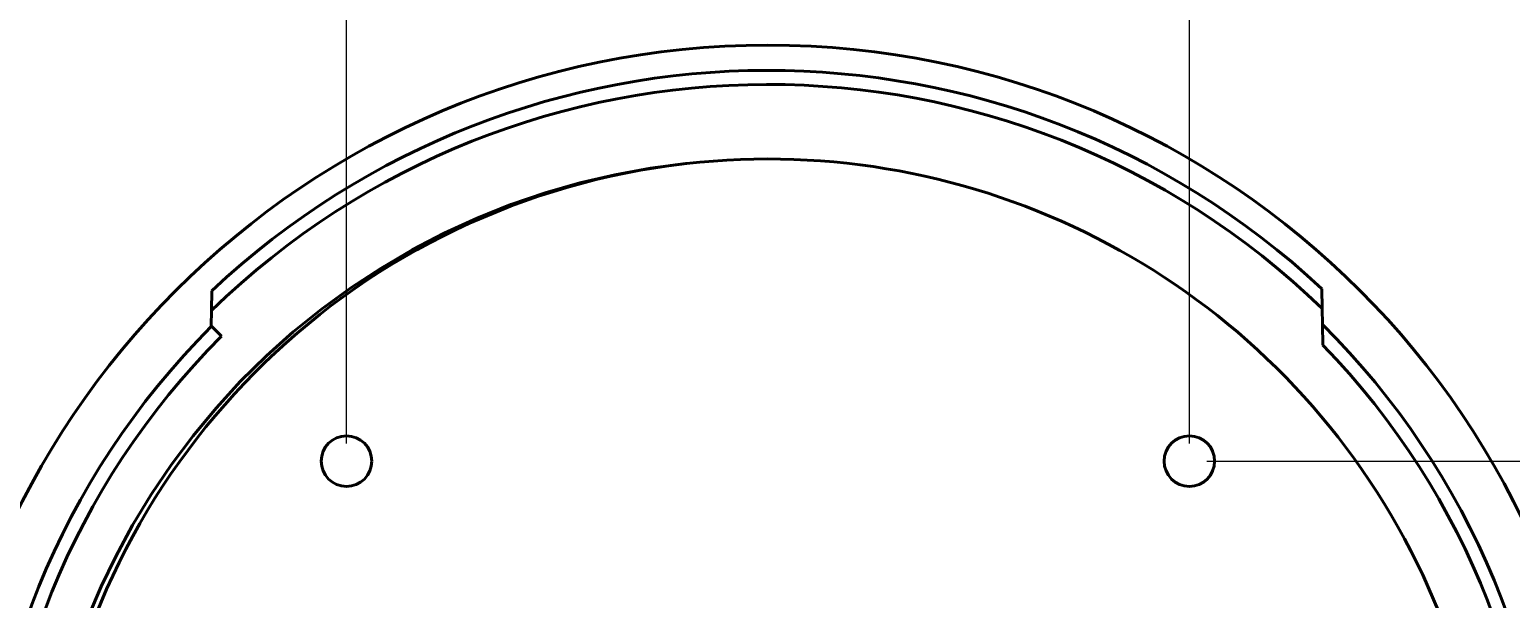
# Model space of a CAD drawing. Header units: millimetres. Extents: x 15 to 292, y 5 to 205.
# Drawn here: x 60.5 to 113.2, y 153.9 to 174.1 of the extents above; entities that cross this region are included whole.
import ezdxf

# ---------------------------------------------------------------- set-up
doc = ezdxf.new("R2010")
doc.units = ezdxf.units.MM
doc.layers.add('Annotations', color=7, linetype='Continuous')
doc.layers.add('Geometries', color=7, linetype='Continuous')
doc.styles.add('Shapr7', font='txt', dxfattribs={"height": 2.3925})
doc.dimstyles.new('ISO-25', dxfattribs={"dimtxt": 2.5, "dimasz": 2.5, "dimexe": 1.25, "dimexo": 0.625, "dimtad": 1, "dimtxsty": 'Standard', "dimcen": 2.5, "dimadec": 0, "dimazin": 0, "dimtfac": 1, "dimtmove": 0, "dimatfit": 3, "dimfxl": 1, "dimarcsym": 0})

# ---------------------------------------------------------------- blocks, each defined once
blk = doc.blocks.new('*D5')
at = {"layer": 'Annotations', "color": 0, "linetype": 'Continuous', "lineweight": 15}
for p, q in [((71.75, 159.376), (71.75, 181.93)), ((101.75, 159.376), (101.75, 181.93)), ((99.25, 180.68), (74.25, 180.68))]:
    blk.add_line(p, q, dxfattribs=at)
at = {"layer": 'Annotations', "color": 0}
for points in [[(74.25, 181.096), (74.25, 180.263), (71.75, 180.68)], [(99.25, 180.263), (99.25, 181.096), (101.75, 180.68)]]:
    blk.add_solid(points, dxfattribs=at)
at = {"layer": 'Defpoints', "color": 0}
for p in [(71.75, 180.68), (71.75, 158.751), (101.75, 158.751)]:
    blk.add_point(p, dxfattribs=at)
at = {"layer": 'Annotations', "color": 0, "lineweight": 15, "insert": (87.029, 182.576), "char_height": 2.3925, "attachment_point": 5, "style": 'Shapr7'}
blk.add_mtext('\\A1;30', dxfattribs=at)
blk = doc.blocks.new('*D6')
at = {"layer": 'Annotations', "color": 0, "linetype": 'Continuous', "lineweight": 15}
for p, q in [((102.375, 158.751), (125.567, 158.751)), ((124.317, 131.251), (124.317, 156.251)), ((102.375, 128.751), (125.567, 128.751))]:
    blk.add_line(p, q, dxfattribs=at)
at = {"layer": 'Annotations', "color": 0}
for points in [[(124.734, 156.251), (123.9, 156.251), (124.317, 158.751)], [(123.9, 131.251), (124.734, 131.251), (124.317, 128.751)]]:
    blk.add_solid(points, dxfattribs=at)
at = {"layer": 'Defpoints', "color": 0}
for p in [(101.75, 158.751), (124.317, 158.751), (101.75, 128.751)]:
    blk.add_point(p, dxfattribs=at)
at = {"layer": 'Annotations', "color": 0, "lineweight": 15, "insert": (122.421, 143.192), "char_height": 2.3925, "attachment_point": 5, "rotation": 90, "style": 'Shapr7'}
blk.add_mtext('\\A1;30', dxfattribs=at)

msp = doc.modelspace()

# ---------------------------------------------------------------- linework, layer by layer
at = {"layer": 'Geometries', "linetype": 'Continuous', "lineweight": 40}
for p, q in [((83.823, 169.333), (83.849, 169.336)), ((66.948, 164.108), (66.96, 164.812)), ((106.467, 164.88), (106.48, 164.178)), ((66.948, 164.108), (66.939, 163.561)), ((106.491, 163.607), (106.48, 164.178)), ((66.951, 163.549), (66.939, 163.561)), ((67.305, 163.196), (66.951, 163.549)), ((106.505, 162.881), (106.491, 163.607))]:
    msp.add_line(p, q, dxfattribs=at)
at = {"layer": 'Geometries', "linetype": 'Continuous', "lineweight": 40, "flags": 128}
msp.add_lwpolyline([(62.569, 153.232), (63.023, 154.294), (63.526, 155.338), (64.137, 156.47), (64.802, 157.566), (65.519, 158.627), (66.288, 159.652), (67.111, 160.641), (67.983, 161.591), (68.898, 162.493), (69.856, 163.347), (70.856, 164.154), (71.899, 164.912), (72.98, 165.619), (74.091, 166.269), (75.232, 166.862), (76.401, 167.397), (77.601, 167.875), (78.822, 168.293), (80.057, 168.648), (81.307, 168.94), (82.571, 169.17), (83.849, 169.336)], dxfattribs=at)
at = {"layer": 'Geometries', "linetype": 'Continuous', "lineweight": 40}
for centre, radius in [((86.75, 143.75), 29.8), ((71.75, 158.751), 0.9), ((101.75, 158.751), 0.9)]:
    msp.add_circle(centre, radius, dxfattribs=at)
for radius, start, end in [(28.9, 46.9811, 133.2169), (28.4, 45.9951, 134.2064), (25.75, 96.5262, 321.633), (25.75, 322.4573, 96.4686), (28, 135, 225), (28, 315, 45.168), (27.5, 135, 225), (27.5, 315, 44.0816)]:
    msp.add_arc((86.75, 143.75), radius, start, end, dxfattribs=at)

# ---------------------------------------------------------------- dimensions: what is measured, and where the dimension line sits
at = {"layer": 'Annotations', "linetype": 'Continuous', "lineweight": 15}
dim = msp.add_linear_dim(base=(71.75, 180.68), p1=(101.75, 158.751), p2=(71.75, 158.751), dimstyle='ISO-25', override={"dimscale": 1, "dimgap": 0.7, "dimdec": 2, "dimlfac": 1, "dimrnd": 0.01, "dimzin": 8, "dimdsep": 44, "dimtxsty": 'Shapr7', "dimse1": 0, "dimse2": 0, "dimadec": 2, "dimtol": 0, "dimlim": 0, "dimtp": 0, "dimtm": 0, "dimtfac": 0.6, "dimtdec": 8, "dimfrac": 2, "dimtolj": 1, "dimlwd": 15, "dimlwe": 15}, dxfattribs=at)
dim.commit()
dim.dimension.update_dxf_attribs({"geometry": '*D5', "text_midpoint": (87.029, 180.68), "dimtype": 160})
dim = msp.add_linear_dim(base=(124.317, 158.751), p1=(101.75, 128.751), p2=(101.75, 158.751), angle=90, dimstyle='ISO-25', override={"dimscale": 1, "dimgap": 0.7, "dimdec": 2, "dimlfac": 1, "dimrnd": 0.01, "dimzin": 8, "dimdsep": 44, "dimtxsty": 'Shapr7', "dimse1": 0, "dimse2": 0, "dimadec": 2, "dimtol": 0, "dimlim": 0, "dimtp": 0, "dimtm": 0, "dimtfac": 0.6, "dimtdec": 8, "dimfrac": 2, "dimtolj": 1, "dimlwd": 15, "dimlwe": 15}, dxfattribs=at)
dim.commit()
dim.dimension.update_dxf_attribs({"geometry": '*D6', "text_midpoint": (124.317, 143.192), "dimtype": 160})

doc.saveas('drawing.dxf')
